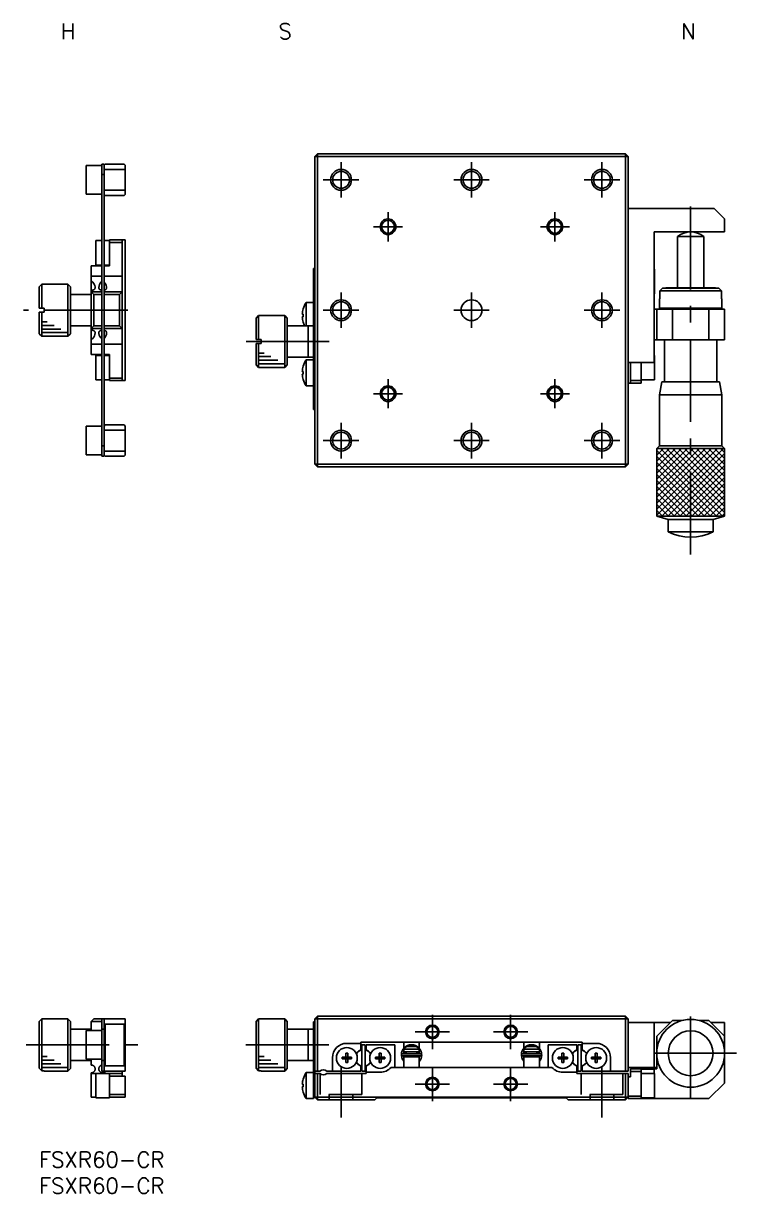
# Model space of a CAD drawing. Extents: x -3 to 325, y -8 to 216.
# Drawn here: x -3 to 133.7, y -8 to 216.3 of the extents above; entities that cross this region are included whole.
import ezdxf

# ---------------------------------------------------------------- set-up
doc = ezdxf.new("R2010")
doc.units = 0
doc.header["$LTSCALE"] = 0.5
doc.linetypes.add('CENTER', pattern=[50.8, 31.75, -6.35, 6.35, -6.35])
doc.linetypes.add('DASHED', pattern=[19.05, 12.7, -6.35])
for name, color, linetype in [('MSM_CENTER', 1, 'CENTER'), ('MSM_CONTINUOUS', 7, 'CONTINUOUS'), ('MSM_DASHED', 4, 'DASHED'), ('MSM_NARROW', 5, 'CONTINUOUS'), ('MSM_PART_NUMBER', 7, 'CONTINUOUS')]:
    doc.layers.add(name, color=color, linetype=linetype)
doc.styles.get("Standard").update_dxf_attribs({"font": 'txt.shx', "height": 3, "bigfont": 'bigfont.shx'})

# ---------------------------------------------------------------- blocks, each defined once
blk = doc.blocks.new('*U4')
at = {"layer": 'MSM_PART_NUMBER'}
blk.add_text('FSXR60-CR', height=3, dxfattribs=at).set_placement((0, -3))
blk = doc.blocks.new('*U5')
at = {"layer": 'MSM_PART_NUMBER'}
blk.add_text('FSXR60-CR', height=3, dxfattribs=at).set_placement((0, -8))

msp = doc.modelspace()

# ---------------------------------------------------------------- linework, layer by layer
at = {"layer": 'MSM_CENTER'}
for p, q in [((57.88, 182.95), (57.88, 189.75)), ((82.88, 182.95), (82.88, 189.75)), ((107.88, 182.95), (107.88, 189.75)), ((61.28, 186.35), (54.48, 186.35)), ((86.28, 186.35), (79.48, 186.35)), ((111.28, 186.35), (104.48, 186.35)), ((124.88, 114.55), (124.88, 182.15)), ((66.88, 174.55), (66.88, 180.15)), ((98.88, 174.55), (98.88, 180.15)), ((69.68, 177.35), (64.08, 177.35)), ((101.68, 177.35), (96.08, 177.35)), ((57.88, 157.95), (57.88, 164.75)), ((82.88, 157.95), (82.88, 164.75)), ((107.88, 157.95), (107.88, 164.75)), ((17, 161.35), (-3, 161.35)), ((61.28, 161.35), (54.48, 161.35)), ((86.28, 161.35), (79.48, 161.35)), ((111.28, 161.35), (104.48, 161.35)), ((55.58, 155.35), (38.58, 155.35)), ((66.88, 142.55), (66.88, 148.15)), ((98.88, 142.55), (98.88, 148.15)), ((69.68, 145.35), (64.08, 145.35)), ((101.68, 145.35), (96.08, 145.35)), ((57.88, 132.95), (57.88, 139.75)), ((82.88, 132.95), (82.88, 139.75)), ((107.88, 132.95), (107.88, 139.75)), ((61.28, 136.35), (54.48, 136.35)), ((86.28, 136.35), (79.48, 136.35)), ((111.28, 136.35), (104.48, 136.35)), ((124.88, 10.1), (124.88, 27.7)), ((75.38, 19.7), (75.38, 26.3)), ((90.38, 19.7), (90.38, 26.3)), ((78.68, 23), (72.08, 23)), ((93.68, 23), (87.08, 23)), ((-2.45, 20.5), (18.95, 20.5)), ((55.53, 20.5), (39.13, 20.5)), ((133.68, 18.9), (116.08, 18.9)), ((57.88, 16.4), (57.88, 6.6)), ((75.38, 9.7), (75.38, 16.3)), ((90.38, 9.7), (90.38, 16.3)), ((107.88, 16.4), (107.88, 6.6)), ((78.68, 13), (72.08, 13)), ((93.68, 13), (87.08, 13))]:
    msp.add_line(p, q, dxfattribs=at)
at = {"layer": 'MSM_CONTINUOUS'}
for p, q in [((52.88, 190.85), (53.38, 191.35)), ((52.88, 190.85), (52.88, 131.85)), ((112.88, 190.85), (52.88, 190.85)), ((53.38, 131.35), (53.38, 191.35)), ((112.38, 191.35), (53.38, 191.35)), ((112.38, 131.35), (112.38, 191.35)), ((112.38, 191.35), (112.88, 190.85)), ((112.88, 131.85), (112.88, 190.85)), ((9, 183.6), (9, 189.1)), ((9, 189.1), (12, 189.1)), ((12, 189.35), (12, 133.35)), ((12.5, 189.35), (12, 189.35)), ((12.5, 133.35), (12.5, 189.35)), ((12.5, 189.15), (12.7, 189.35)), ((16.3, 189.35), (12.7, 189.35)), ((16.3, 189.35), (16.5, 189.15)), ((16.5, 189.15), (16.5, 183.55)), ((12, 187.35), (12.5, 187.35)), ((12.5, 188.35), (16.5, 188.35)), ((16.5, 184.35), (12.5, 184.35)), ((12, 183.6), (9, 183.6)), ((12.7, 183.35), (12.5, 183.55)), ((12.7, 183.35), (16.3, 183.35)), ((16.5, 183.55), (16.3, 183.35)), ((112.88, 180.85), (129.38, 180.85)), ((129.38, 180.85), (131.38, 178.85)), ((131.38, 176.35), (131.38, 178.85)), ((117.88, 176.35), (117.88, 151.35)), ((117.88, 176.35), (131.38, 176.35)), ((122.38, 165.65), (122.38, 175.47)), ((122.38, 175.47), (127.38, 175.47)), ((127.38, 175.47), (127.38, 165.65)), ((10.9, 170), (10.9, 174.7)), ((10.9, 174.7), (12, 174.7)), ((12.5, 174.7), (13.5, 174.7)), ((16.5, 174.85), (13.5, 174.85)), ((13.5, 169.85), (13.5, 174.85)), ((13.5, 174.35), (15.9, 174.35)), ((15.9, 147.85), (15.9, 174.85)), ((16.5, 174.85), (16.5, 147.85)), ((10, 169.85), (10, 152.85)), ((10, 169.85), (12, 169.85)), ((12, 170), (10.9, 170)), ((13.5, 170), (12.5, 170)), ((12.5, 169.85), (13.5, 169.85)), ((52.58, 169.35), (52.58, 142.35)), ((52.88, 169.35), (52.58, 169.35)), ((117.88, 169.2), (117.98, 169.2)), ((117.98, 169.2), (117.98, 164.5)), ((0, 165.85), (0.5, 166.35)), ((0.5, 166.35), (5.5, 166.35)), ((0.5, 161.75), (0.5, 166.35)), ((5.5, 166.35), (5.5, 156.35)), ((5.5, 166.35), (6, 165.85)), ((12, 167.85), (10, 167.85)), ((10.11, 166.89), (10, 166.91)), ((10.2, 166.83), (10.11, 166.89)), ((10.3, 166.74), (10.2, 166.83)), ((12, 166.83), (11.92, 166.76)), ((15.9, 167.85), (12.5, 167.85)), ((52.58, 167.35), (52.88, 167.35)), ((0, 165.85), (0, 161.75)), ((6, 156.85), (6, 165.85)), ((6, 164.35), (10, 164.35)), ((10, 165.17), (10.03, 165.17)), ((12, 164.85), (10, 164.85)), ((10.5, 164.35), (10, 164.85)), ((10.03, 165.17), (10.07, 165.17)), ((10.07, 165.17), (10.1, 165.17)), ((10.1, 165.17), (10.13, 165.18)), ((10.13, 165.18), (10.16, 165.18)), ((10.16, 165.18), (10.19, 165.18)), ((10.19, 165.18), (10.23, 165.19)), ((10.23, 165.19), (10.26, 165.19)), ((10.26, 165.19), (10.29, 165.2)), ((10.29, 165.2), (10.32, 165.21)), ((10.32, 165.21), (10.34, 165.21)), ((10.34, 165.21), (10.37, 165.22)), ((10.37, 165.22), (10.4, 165.23)), ((10.4, 165.23), (10.43, 165.24)), ((10.43, 165.24), (10.46, 165.25)), ((10.46, 165.25), (10.48, 165.27)), ((10.48, 165.27), (10.51, 165.28)), ((10.5, 158.35), (10.5, 164.35)), ((10.5, 164.35), (12, 164.35)), ((10.51, 165.28), (10.54, 165.3)), ((10.54, 165.3), (10.56, 165.31)), ((10.56, 165.31), (10.58, 165.33)), ((10.58, 165.33), (10.61, 165.35)), ((10.61, 165.35), (10.63, 165.37)), ((10.63, 165.37), (10.65, 165.39)), ((10.65, 165.39), (10.66, 165.42)), ((10.66, 165.42), (10.68, 165.44)), ((10.68, 165.44), (10.69, 165.46)), ((10.69, 165.46), (10.71, 165.49)), ((10.71, 165.49), (10.72, 165.53)), ((10.72, 165.53), (10.73, 165.56)), ((10.73, 165.56), (10.74, 165.59)), ((10.75, 165.71), (10.74, 165.85)), ((10.74, 165.59), (10.75, 165.63)), ((10.75, 165.7), (10.75, 165.71)), ((10.75, 165.66), (10.75, 165.7)), ((10.75, 165.63), (10.75, 165.66)), ((11.45, 165.71), (11.45, 165.67)), ((11.45, 165.67), (11.46, 165.63)), ((11.46, 165.63), (11.46, 165.58)), ((11.46, 165.58), (11.47, 165.55)), ((11.47, 165.55), (11.48, 165.52)), ((11.48, 165.52), (11.49, 165.49)), ((11.49, 165.49), (11.5, 165.47)), ((11.5, 165.47), (11.52, 165.44)), ((11.52, 165.44), (11.53, 165.42)), ((11.53, 165.42), (11.55, 165.39)), ((11.55, 165.39), (11.57, 165.37)), ((11.57, 165.37), (11.59, 165.35)), ((11.59, 165.35), (11.61, 165.34)), ((11.61, 165.34), (11.63, 165.32)), ((11.63, 165.32), (11.66, 165.3)), ((11.66, 165.3), (11.68, 165.29)), ((11.68, 165.29), (11.71, 165.27)), ((11.71, 165.27), (11.73, 165.26)), ((11.73, 165.26), (11.76, 165.25)), ((11.76, 165.25), (11.78, 165.24)), ((11.78, 165.24), (11.81, 165.23)), ((11.81, 165.23), (11.84, 165.22)), ((11.84, 165.22), (11.87, 165.21)), ((11.87, 165.21), (11.9, 165.2)), ((11.9, 165.2), (11.93, 165.2)), ((11.93, 165.2), (11.95, 165.19)), ((11.95, 165.19), (11.98, 165.19)), ((11.98, 165.19), (12, 165.18)), ((12.5, 165.2), (12.53, 165.21)), ((15.9, 164.85), (12.5, 164.85)), ((12.5, 164.35), (15.4, 164.35)), ((12.53, 165.21), (12.56, 165.22)), ((12.56, 165.22), (12.59, 165.23)), ((12.59, 165.23), (12.62, 165.24)), ((12.62, 165.24), (12.65, 165.25)), ((12.65, 165.25), (12.67, 165.26)), ((12.67, 165.26), (12.7, 165.28)), ((12.7, 165.28), (12.73, 165.29)), ((12.73, 165.29), (12.75, 165.31)), ((12.75, 165.31), (12.78, 165.33)), ((12.78, 165.33), (12.8, 165.35)), ((12.8, 165.35), (12.82, 165.37)), ((12.82, 165.37), (12.84, 165.39)), ((12.84, 165.39), (12.86, 165.41)), ((12.86, 165.41), (12.88, 165.43)), ((12.88, 165.43), (12.89, 165.46)), ((12.89, 165.46), (12.91, 165.49)), ((12.91, 165.49), (12.92, 165.51)), ((12.92, 165.51), (12.93, 165.54)), ((12.93, 165.54), (12.94, 165.58)), ((12.95, 165.71), (12.94, 165.82)), ((12.94, 165.62), (12.95, 165.66)), ((12.94, 165.58), (12.94, 165.62)), ((12.95, 165.7), (12.95, 165.71)), ((12.95, 165.66), (12.95, 165.7)), ((15.9, 164.85), (15.4, 164.35)), ((15.4, 164.35), (15.4, 158.35)), ((117.98, 164.5), (117.88, 164.5)), ((119.48, 165.55), (118.97, 165.05)), ((118.97, 165.05), (130.8, 165.05)), ((118.97, 165.05), (118.97, 163.55)), ((130.29, 165.55), (119.48, 165.55)), ((120.13, 165.65), (129.63, 165.65)), ((120.13, 165.55), (120.13, 165.65)), ((129.63, 165.65), (129.63, 165.55)), ((130.8, 165.05), (130.29, 165.55)), ((130.8, 163.55), (130.8, 165.05)), ((0, 161.75), (1, 161.75)), ((1, 161.75), (1, 160.95)), ((50.62, 161.61), (50.61, 161.61)), ((51.19, 162.85), (51.19, 158.35)), ((51.19, 162.85), (52.58, 162.85)), ((131.38, 161.55), (117.88, 161.55)), ((118.38, 161.55), (118.38, 155.65)), ((118.88, 161.75), (118.88, 163.55)), ((118.97, 163.55), (118.88, 163.55)), ((130.88, 161.75), (118.88, 161.75)), ((119.08, 161.55), (118.88, 161.75)), ((121.38, 155.65), (121.38, 161.55)), ((128.38, 161.55), (128.38, 155.65)), ((130.88, 161.75), (130.68, 161.55)), ((130.88, 163.55), (130.8, 163.55)), ((130.88, 163.55), (130.88, 161.75)), ((131.38, 155.65), (131.38, 161.55)), ((1, 160.95), (0, 160.95)), ((0, 160.95), (0, 156.85)), ((0.5, 156.35), (0.5, 160.95)), ((41.58, 159.85), (42.08, 160.35)), ((41.58, 159.85), (41.58, 155.75)), ((42.08, 160.35), (47.08, 160.35)), ((42.08, 155.75), (42.08, 160.35)), ((47.08, 160.35), (47.08, 150.35)), ((47.08, 160.35), (47.58, 159.85)), ((47.58, 150.85), (47.58, 159.85)), ((50.62, 160.61), (50.45, 160.61)), ((50.45, 160.09), (50.62, 160.09)), ((10, 158.35), (6, 158.35)), ((10, 157.85), (10.5, 158.35)), ((10, 157.85), (12, 157.85)), ((10.03, 157.53), (10, 157.53)), ((10.07, 157.53), (10.03, 157.53)), ((10.1, 157.53), (10.07, 157.53)), ((10.14, 157.52), (10.1, 157.53)), ((10.17, 157.52), (10.14, 157.52)), ((10.2, 157.52), (10.17, 157.52)), ((10.23, 157.51), (10.2, 157.52)), ((10.26, 157.51), (10.23, 157.51)), ((10.29, 157.5), (10.26, 157.51)), ((10.31, 157.49), (10.29, 157.5)), ((10.34, 157.49), (10.31, 157.49)), ((10.37, 157.48), (10.34, 157.49)), ((10.4, 157.47), (10.37, 157.48)), ((10.43, 157.46), (10.4, 157.47)), ((10.46, 157.44), (10.43, 157.46)), ((10.48, 157.43), (10.46, 157.44)), ((10.51, 157.42), (10.48, 157.43)), ((12, 158.35), (10.5, 158.35)), ((10.53, 157.4), (10.51, 157.42)), ((10.56, 157.39), (10.53, 157.4)), ((10.58, 157.37), (10.56, 157.39)), ((10.6, 157.35), (10.58, 157.37)), ((10.62, 157.33), (10.6, 157.35)), ((10.64, 157.31), (10.62, 157.33)), ((10.66, 157.29), (10.64, 157.31)), ((10.68, 157.27), (10.66, 157.29)), ((10.69, 157.24), (10.68, 157.27)), ((10.7, 157.22), (10.69, 157.24)), ((10.72, 157.18), (10.7, 157.22)), ((10.73, 157.15), (10.72, 157.18)), ((10.74, 157.11), (10.73, 157.15)), ((10.75, 157.07), (10.74, 157.11)), ((10.75, 157.03), (10.75, 157.07)), ((11.46, 157.08), (11.45, 157.05)), ((11.45, 157.05), (11.45, 157.01)), ((11.47, 157.15), (11.46, 157.12)), ((11.46, 157.12), (11.46, 157.08)), ((11.48, 157.18), (11.47, 157.15)), ((11.49, 157.21), (11.48, 157.18)), ((11.51, 157.24), (11.49, 157.21)), ((11.52, 157.27), (11.51, 157.24)), ((11.54, 157.29), (11.52, 157.27)), ((11.56, 157.31), (11.54, 157.29)), ((11.58, 157.33), (11.56, 157.31)), ((11.6, 157.35), (11.58, 157.33)), ((11.62, 157.37), (11.6, 157.35)), ((11.64, 157.39), (11.62, 157.37)), ((11.66, 157.4), (11.64, 157.39)), ((11.69, 157.42), (11.66, 157.4)), ((11.71, 157.43), (11.69, 157.42)), ((11.74, 157.44), (11.71, 157.43)), ((11.76, 157.45), (11.74, 157.44)), ((11.79, 157.46), (11.76, 157.45)), ((11.82, 157.47), (11.79, 157.46)), ((11.84, 157.48), (11.82, 157.47)), ((11.87, 157.49), (11.84, 157.48)), ((11.9, 157.5), (11.87, 157.49)), ((11.94, 157.5), (11.9, 157.5)), ((11.97, 157.51), (11.94, 157.5)), ((12, 157.52), (11.97, 157.51)), ((15.4, 158.35), (12.5, 158.35)), ((12.5, 157.85), (15.9, 157.85)), ((12.53, 157.49), (12.5, 157.5)), ((12.56, 157.48), (12.53, 157.49)), ((12.59, 157.47), (12.56, 157.48)), ((12.62, 157.46), (12.59, 157.47)), ((12.65, 157.45), (12.62, 157.46)), ((12.68, 157.43), (12.65, 157.45)), ((12.7, 157.42), (12.68, 157.43)), ((12.73, 157.41), (12.7, 157.42)), ((12.75, 157.39), (12.73, 157.41)), ((12.77, 157.38), (12.75, 157.39)), ((12.8, 157.36), (12.77, 157.38)), ((12.82, 157.34), (12.8, 157.36)), ((12.84, 157.32), (12.82, 157.34)), ((12.86, 157.3), (12.84, 157.32)), ((12.87, 157.27), (12.86, 157.3)), ((12.89, 157.25), (12.87, 157.27)), ((12.9, 157.23), (12.89, 157.25)), ((12.91, 157.2), (12.9, 157.23)), ((12.92, 157.17), (12.91, 157.2)), ((12.93, 157.13), (12.92, 157.17)), ((12.94, 157.1), (12.93, 157.13)), ((12.95, 157.07), (12.94, 157.1)), ((12.95, 157.03), (12.95, 157.07)), ((15.4, 158.35), (15.9, 157.85)), ((47.58, 158.35), (52.58, 158.35)), ((50.61, 159.09), (50.62, 159.09)), ((51.58, 158.35), (51.58, 152.35)), ((0.5, 156.35), (0, 156.85)), ((5.5, 156.35), (0.5, 156.35)), ((6, 156.85), (5.5, 156.35)), ((10, 155.79), (10.11, 155.81)), ((12, 154.85), (10, 154.85)), ((10.11, 155.81), (10.2, 155.87)), ((10.2, 155.87), (10.29, 155.95)), ((10.75, 156.99), (10.75, 157.03)), ((11.45, 157.01), (11.45, 156.99)), ((11.45, 156.99), (11.46, 156.86)), ((15.9, 154.85), (12.5, 154.85)), ((12.95, 156.99), (12.95, 157.03)), ((12.95, 156.99), (12.95, 156.99)), ((41.58, 155.75), (42.58, 155.75)), ((42.58, 154.95), (41.58, 154.95)), ((41.58, 154.95), (41.58, 150.85)), ((42.08, 150.35), (42.08, 154.95)), ((42.58, 155.75), (42.58, 154.95)), ((117.88, 155.65), (131.38, 155.65)), ((119.88, 147.6), (119.88, 155.65)), ((129.88, 155.65), (129.88, 147.6)), ((12, 152.85), (10, 152.85)), ((10.9, 148), (10.9, 152.7)), ((10.9, 152.7), (12, 152.7)), ((13.5, 152.85), (12.5, 152.85)), ((12.5, 152.7), (13.5, 152.7)), ((13.5, 147.85), (13.5, 152.85)), ((117.88, 152.7), (117.98, 152.7)), ((117.98, 152.7), (117.98, 148)), ((42.08, 150.35), (41.58, 150.85)), ((47.08, 150.35), (42.08, 150.35)), ((47.58, 150.85), (47.08, 150.35)), ((52.58, 152.35), (47.58, 152.35)), ((50.62, 150.61), (50.61, 150.61)), ((51.19, 151.85), (51.19, 146.85)), ((51.19, 151.85), (52.58, 151.85)), ((112.88, 151.35), (117.88, 151.35)), ((113.38, 151.35), (113.38, 147.35)), ((115.38, 147.35), (115.38, 151.35)), ((15.9, 148.35), (13.5, 148.35)), ((50.62, 149.61), (50.45, 149.61)), ((50.45, 149.09), (50.62, 149.09)), ((50.61, 148.09), (50.62, 148.09)), ((12, 148), (10.9, 148)), ((13.5, 148), (12.5, 148)), ((13.5, 147.85), (16.5, 147.85)), ((52.58, 146.85), (51.19, 146.85)), ((113.38, 147.35), (112.88, 147.35)), ((115.38, 147.85), (113.38, 147.85)), ((113.38, 147.35), (115.38, 147.35)), ((117.98, 148), (115.38, 148)), ((118.88, 145.1), (119.38, 147.6)), ((119.38, 147.6), (130.38, 147.6)), ((130.38, 147.6), (130.88, 145.1)), ((52.88, 144.35), (52.58, 144.35)), ((118.88, 145.1), (130.88, 145.1)), ((118.88, 135.35), (118.88, 145.1)), ((130.88, 145.1), (130.88, 135.35)), ((52.58, 142.35), (52.88, 142.35)), ((9, 133.6), (9, 139.1)), ((9, 139.1), (12, 139.1)), ((12.5, 139.15), (12.7, 139.35)), ((16.3, 139.35), (12.7, 139.35)), ((16.3, 139.35), (16.5, 139.15)), ((16.5, 139.15), (16.5, 133.55)), ((12.5, 138.35), (16.5, 138.35)), ((12.5, 135.35), (12, 135.35)), ((118.38, 134.85), (118.88, 135.35)), ((118.38, 121.85), (118.38, 134.85)), ((118.38, 134.85), (131.38, 134.85)), ((118.88, 135.35), (130.88, 135.35)), ((130.88, 135.35), (131.38, 134.85)), ((131.38, 134.85), (131.38, 121.85)), ((12, 133.6), (9, 133.6)), ((12, 133.35), (12.5, 133.35)), ((16.5, 134.35), (12.5, 134.35)), ((12.7, 133.35), (12.5, 133.55)), ((12.7, 133.35), (16.3, 133.35)), ((16.5, 133.55), (16.3, 133.35)), ((53.38, 131.35), (52.88, 131.85)), ((52.88, 131.85), (112.88, 131.85)), ((53.38, 131.35), (112.38, 131.35)), ((112.88, 131.85), (112.38, 131.35)), ((120.58, 121.26), (118.38, 121.85)), ((131.38, 121.85), (118.38, 121.85)), ((120.58, 121.26), (129.18, 121.26)), ((120.58, 118.85), (120.58, 121.26)), ((131.38, 121.85), (129.18, 121.26)), ((129.18, 121.26), (129.18, 118.85)), ((120.58, 118.85), (129.18, 118.85)), ((0.5, 25.48), (0, 24.98)), ((0, 24.98), (0, 16.02)), ((0.5, 15.52), (0.5, 25.48)), ((1, 25.48), (0.5, 25.48)), ((1, 25.5), (5.5, 25.5)), ((1, 25.5), (1, 25.48)), ((5.5, 25.5), (5.5, 15.5)), ((5.5, 25.5), (6, 25)), ((6, 16), (6, 25)), ((10, 25), (10.5, 25.5)), ((10, 25), (12, 25)), ((10, 25), (10, 23.25)), ((16.5, 25.5), (10.5, 25.5)), ((12, 25.5), (12, 15.5)), ((12.5, 25.5), (12.5, 15.5)), ((12.7, 24.5), (12.5, 24.7)), ((16.5, 24.7), (16.3, 24.5)), ((16.5, 25.5), (16.5, 15.5)), ((42.08, 25.48), (41.58, 24.98)), ((41.58, 24.98), (41.58, 16.02)), ((42.08, 15.52), (42.08, 25.48)), ((42.58, 25.48), (42.08, 25.48)), ((42.58, 25.5), (47.08, 25.5)), ((42.58, 25.5), (42.58, 25.48)), ((47.08, 25.5), (47.08, 15.5)), ((47.08, 25.5), (47.58, 25)), ((47.58, 16), (47.58, 25)), ((52.58, 24.9), (52.58, 10.2)), ((52.88, 24.9), (52.58, 24.9)), ((52.88, 25.5), (53.38, 26)), ((52.88, 10.4), (52.88, 25.5)), ((112.88, 25.5), (52.88, 25.5)), ((53.38, 15.5), (53.38, 26)), ((112.38, 26), (53.38, 26)), ((112.38, 26), (112.38, 15.5)), ((112.88, 25.5), (112.38, 26)), ((112.88, 15.5), (112.88, 25.5)), ((112.88, 24.8), (120.98, 24.8)), ((117.88, 24.8), (117.88, 16.2)), ((118.38, 22.2), (121.38, 25.2)), ((123.28, 25.2), (121.38, 25.2)), ((128.38, 25.2), (126.48, 25.2)), ((128.38, 25.2), (131.38, 22.2)), ((128.78, 24.8), (131.38, 24.8)), ((131.38, 24.8), (131.38, 13.2)), ((6, 23.5), (10, 23.5)), ((9, 17.75), (9, 23.25)), ((9, 23.25), (12, 23.25)), ((12, 23.5), (12.5, 23.5)), ((12.7, 24.5), (16.3, 24.5)), ((12.7, 16.5), (12.7, 24.5)), ((16.3, 24.5), (16.3, 16.5)), ((47.58, 23.5), (52.58, 23.5)), ((51.58, 23.5), (51.58, 17.5)), ((52.58, 22.9), (52.88, 22.9)), ((58.98, 20.8), (61.68, 20.8)), ((104.08, 21), (61.68, 21)), ((61.68, 19.55), (61.68, 21)), ((61.88, 15.5), (61.88, 20.5)), ((61.88, 20.5), (62.48, 20.5)), ((62.48, 20.5), (62.48, 15.5)), ((68.18, 20.5), (62.68, 20.5)), ((62.68, 19.55), (62.68, 20.5)), ((68.18, 16.2), (68.18, 20.5)), ((69.88, 19.84), (69.88, 21)), ((70.46, 20.2), (69.93, 19.7)), ((72.3, 20.2), (70.46, 20.2)), ((72.83, 19.7), (72.3, 20.2)), ((72.88, 21), (72.88, 19.84)), ((92.88, 19.84), (92.88, 21)), ((93.46, 20.2), (92.93, 19.7)), ((95.3, 20.2), (93.46, 20.2)), ((95.83, 19.7), (95.3, 20.2)), ((95.88, 21), (95.88, 19.84)), ((103.08, 20.5), (97.58, 20.5)), ((97.58, 16.2), (97.58, 20.5)), ((103.08, 19.55), (103.08, 20.5)), ((103.28, 15.5), (103.28, 20.5)), ((103.28, 20.5), (103.88, 20.5)), ((103.88, 20.5), (103.88, 15.5)), ((104.08, 21), (104.08, 19.55)), ((104.08, 20.8), (106.78, 20.8)), ((118.38, 15.9), (118.38, 22.2)), ((56.23, 15.5), (56.23, 18.05)), ((58.8, 18.18), (58.1, 18.18)), ((58.1, 18.18), (58.1, 17.82)), ((58.8, 18.89), (58.8, 18.18)), ((59.16, 18.89), (58.8, 18.89)), ((58.81, 18.17), (58.8, 18.18)), ((58.81, 18.17), (58.81, 17.83)), ((59.15, 18.17), (58.81, 18.17)), ((59.15, 18.17), (59.16, 18.18)), ((59.15, 17.83), (59.15, 18.17)), ((59.16, 18.18), (59.16, 18.89)), ((59.87, 18.18), (59.16, 18.18)), ((59.87, 18.18), (59.87, 17.82)), ((61.68, 19.55), (61.42, 19.4)), ((62.68, 19.55), (62.94, 19.4)), ((65.2, 18.18), (64.5, 18.18)), ((64.5, 18.18), (64.5, 17.82)), ((65.2, 18.89), (65.2, 18.18)), ((65.56, 18.89), (65.2, 18.89)), ((65.21, 18.17), (65.2, 18.18)), ((65.21, 18.17), (65.21, 17.83)), ((65.55, 18.17), (65.21, 18.17)), ((65.55, 18.17), (65.56, 18.18)), ((65.55, 17.83), (65.55, 18.17)), ((65.56, 18.18), (65.56, 18.89)), ((66.27, 18.18), (65.56, 18.18)), ((66.27, 18.18), (66.27, 17.82)), ((69.54, 18.11), (69.44, 18.57)), ((69.54, 18.17), (69.55, 18.2)), ((69.54, 18.13), (69.54, 18.17)), ((69.54, 18.1), (69.54, 18.13)), ((69.54, 18.07), (69.54, 18.1)), ((69.54, 18.03), (69.54, 18.07)), ((69.55, 18), (69.54, 18.03)), ((69.55, 18.24), (69.56, 18.27)), ((69.55, 18.2), (69.55, 18.24)), ((69.55, 17.96), (69.55, 18)), ((69.56, 17.93), (69.55, 17.96)), ((69.56, 18.27), (69.57, 18.3)), ((69.57, 18.3), (69.58, 18.34)), ((69.58, 18.34), (69.59, 18.37)), ((69.59, 18.37), (69.61, 18.4)), ((69.61, 18.4), (69.61, 18.41)), ((69.63, 18.79), (73.13, 18.79)), ((73.13, 18.4), (69.63, 18.4)), ((69.95, 19.2), (69.84, 18.79)), ((69.88, 19.84), (69.88, 19.84)), ((69.88, 19.84), (69.88, 19.84)), ((69.88, 19.7), (72.88, 19.7)), ((69.88, 19.2), (69.88, 19.7)), ((72.88, 19.2), (69.88, 19.2)), ((69.88, 19.01), (69.88, 19.01)), ((69.88, 19.01), (69.88, 19.01)), ((69.88, 19), (69.88, 19.01)), ((70.38, 19), (69.88, 19)), ((69.88, 18.2), (72.88, 18.2)), ((69.88, 16.2), (69.88, 18.2)), ((70.15, 18.39), (69.95, 18.2)), ((70.24, 18.4), (70.15, 18.39)), ((70.38, 18.79), (70.38, 19.2)), ((70.38, 18.2), (70.38, 18.4)), ((72.38, 19.2), (72.38, 18.79)), ((72.88, 19), (72.38, 19)), ((72.38, 18.4), (72.38, 18.2)), ((72.82, 18.2), (72.57, 18.4)), ((72.93, 18.79), (72.82, 19.2)), ((72.88, 19.7), (72.88, 19.2)), ((72.88, 19.01), (72.88, 19)), ((72.88, 19.01), (72.88, 19.01)), ((72.88, 19.01), (72.88, 19.01)), ((72.88, 19.01), (72.88, 19.01)), ((72.88, 19.01), (72.88, 19.01)), ((72.88, 18.19), (72.89, 18.2)), ((72.88, 18.2), (72.88, 16.2)), ((72.89, 18.2), (72.93, 18.4)), ((92.54, 18.11), (92.44, 18.57)), ((92.54, 18.17), (92.55, 18.2)), ((92.54, 18.13), (92.54, 18.17)), ((92.54, 18.1), (92.54, 18.13)), ((92.54, 18.07), (92.54, 18.1)), ((92.54, 18.03), (92.54, 18.07)), ((92.55, 18), (92.54, 18.03)), ((92.55, 18.24), (92.56, 18.27)), ((92.55, 18.2), (92.55, 18.24)), ((92.55, 17.96), (92.55, 18)), ((92.56, 17.93), (92.55, 17.96)), ((92.56, 18.27), (92.57, 18.3)), ((92.57, 18.3), (92.58, 18.34)), ((92.58, 18.34), (92.59, 18.37)), ((92.59, 18.37), (92.61, 18.4)), ((92.61, 18.4), (92.61, 18.41)), ((92.63, 18.79), (96.13, 18.79)), ((96.13, 18.4), (92.63, 18.4)), ((92.95, 19.2), (92.84, 18.79)), ((92.88, 19.84), (92.88, 19.84)), ((92.88, 19.84), (92.88, 19.84)), ((92.88, 19.7), (95.88, 19.7)), ((92.88, 19.2), (92.88, 19.7)), ((95.88, 19.2), (92.88, 19.2)), ((92.88, 19.01), (92.88, 19.01)), ((92.88, 19.01), (92.88, 19.01)), ((92.88, 19), (92.88, 19.01)), ((93.38, 19), (92.88, 19)), ((92.88, 18.2), (95.88, 18.2)), ((92.88, 16.2), (92.88, 18.2)), ((93.15, 18.39), (92.95, 18.2)), ((93.24, 18.4), (93.15, 18.39)), ((93.38, 18.79), (93.38, 19.2)), ((93.38, 18.2), (93.38, 18.4)), ((95.38, 19.2), (95.38, 18.79)), ((95.88, 19), (95.38, 19)), ((95.38, 18.4), (95.38, 18.2)), ((95.82, 18.2), (95.57, 18.4)), ((95.93, 18.79), (95.82, 19.2)), ((95.88, 19.7), (95.88, 19.2)), ((95.88, 19.01), (95.88, 19)), ((95.88, 19.01), (95.88, 19.01)), ((95.88, 19.01), (95.88, 19.01)), ((95.88, 19.01), (95.88, 19.01)), ((95.88, 19.01), (95.88, 19.01)), ((95.88, 18.19), (95.89, 18.2)), ((95.88, 18.2), (95.88, 16.2)), ((95.89, 18.2), (95.93, 18.4)), ((100.2, 18.18), (99.5, 18.18)), ((99.5, 18.18), (99.5, 17.82)), ((100.2, 18.89), (100.2, 18.18)), ((100.56, 18.89), (100.2, 18.89)), ((100.21, 18.17), (100.2, 18.18)), ((100.21, 18.17), (100.21, 17.83)), ((100.55, 18.17), (100.21, 18.17)), ((100.55, 18.17), (100.56, 18.18)), ((100.55, 17.83), (100.55, 18.17)), ((100.56, 18.18), (100.56, 18.89)), ((101.27, 18.18), (100.56, 18.18)), ((101.27, 18.18), (101.27, 17.82)), ((103.08, 19.55), (102.82, 19.4)), ((104.08, 19.55), (104.34, 19.4)), ((106.6, 18.18), (105.9, 18.18)), ((105.9, 18.18), (105.9, 17.82)), ((106.6, 18.89), (106.6, 18.18)), ((106.96, 18.89), (106.6, 18.89)), ((106.61, 18.17), (106.6, 18.18)), ((106.61, 18.17), (106.61, 17.83)), ((106.95, 18.17), (106.61, 18.17)), ((106.95, 18.17), (106.96, 18.18)), ((106.95, 17.83), (106.95, 18.17)), ((106.96, 18.18), (106.96, 18.89)), ((107.67, 18.18), (106.96, 18.18)), ((107.67, 18.18), (107.67, 17.82)), ((109.53, 18.05), (109.53, 15.5)), ((0, 16.02), (0.5, 15.52)), ((6, 16), (5.5, 15.5)), ((10, 17.5), (6, 17.5)), ((12, 17.75), (9, 17.75)), ((10, 16.65), (10, 17.75)), ((10.03, 16.65), (10, 16.65)), ((10.07, 16.65), (10.03, 16.65)), ((10.1, 16.64), (10.07, 16.65)), ((10.14, 16.64), (10.1, 16.64)), ((10.17, 16.63), (10.14, 16.64)), ((10.2, 16.62), (10.17, 16.63)), ((10.23, 16.61), (10.2, 16.62)), ((10.26, 16.6), (10.23, 16.61)), ((10.29, 16.59), (10.26, 16.6)), ((10.31, 16.58), (10.29, 16.59)), ((10.34, 16.57), (10.31, 16.58)), ((10.37, 16.55), (10.34, 16.57)), ((10.4, 16.53), (10.37, 16.55)), ((10.43, 16.51), (10.4, 16.53)), ((10.46, 16.49), (10.43, 16.51)), ((10.48, 16.47), (10.46, 16.49)), ((10.51, 16.45), (10.48, 16.47)), ((10.53, 16.43), (10.51, 16.45)), ((10.56, 16.4), (10.53, 16.43)), ((10.58, 16.38), (10.56, 16.4)), ((10.6, 16.35), (10.58, 16.38)), ((10.62, 16.32), (10.6, 16.35)), ((10.64, 16.29), (10.62, 16.32)), ((10.66, 16.25), (10.64, 16.29)), ((10.68, 16.22), (10.66, 16.25)), ((10.69, 16.19), (10.68, 16.22)), ((10.7, 16.16), (10.69, 16.19)), ((10.72, 16.12), (10.7, 16.16)), ((10.73, 16.07), (10.72, 16.12)), ((10.72, 15.68), (10.73, 15.74)), ((10.74, 16.03), (10.73, 16.07)), ((10.73, 15.74), (10.74, 15.79)), ((10.75, 15.98), (10.74, 16.03)), ((10.74, 15.79), (10.75, 15.84)), ((10.75, 15.94), (10.75, 15.98)), ((10.75, 15.9), (10.75, 15.94)), ((10.75, 15.84), (10.75, 15.9)), ((11.46, 16), (11.45, 15.96)), ((11.45, 15.96), (11.45, 15.92)), ((11.45, 15.92), (11.45, 15.87)), ((11.45, 15.87), (11.45, 15.82)), ((11.45, 15.82), (11.46, 15.77)), ((11.47, 16.08), (11.46, 16.04)), ((11.46, 16.04), (11.46, 16)), ((11.46, 15.77), (11.47, 15.73)), ((11.48, 16.11), (11.47, 16.08)), ((11.47, 15.73), (11.48, 15.68)), ((11.49, 16.15), (11.48, 16.11)), ((11.51, 16.19), (11.49, 16.15)), ((11.52, 16.22), (11.51, 16.19)), ((11.54, 16.26), (11.52, 16.22)), ((11.56, 16.29), (11.54, 16.26)), ((11.58, 16.32), (11.56, 16.29)), ((11.6, 16.35), (11.58, 16.32)), ((11.62, 16.38), (11.6, 16.35)), ((11.64, 16.4), (11.62, 16.38)), ((11.66, 16.42), (11.64, 16.4)), ((11.69, 16.45), (11.66, 16.42)), ((11.71, 16.47), (11.69, 16.45)), ((11.74, 16.49), (11.71, 16.47)), ((11.76, 16.51), (11.74, 16.49)), ((11.79, 16.53), (11.76, 16.51)), ((11.82, 16.54), (11.79, 16.53)), ((11.84, 16.56), (11.82, 16.54)), ((11.87, 16.58), (11.84, 16.56)), ((11.9, 16.59), (11.87, 16.58)), ((11.94, 16.6), (11.9, 16.59)), ((11.97, 16.61), (11.94, 16.6)), ((12, 16.62), (11.97, 16.61)), ((12.5, 17.5), (12, 17.5)), ((12.5, 16.3), (12.7, 16.5)), ((16.3, 16.5), (12.7, 16.5)), ((16.3, 16.5), (16.5, 16.3)), ((41.58, 16.02), (42.08, 15.52)), ((47.58, 16), (47.08, 15.5)), ((52.58, 17.5), (47.58, 17.5)), ((58.1, 17.82), (58.8, 17.82)), ((58.81, 17.83), (58.8, 17.82)), ((58.8, 17.82), (58.8, 17.11)), ((59.16, 17.11), (58.8, 17.11)), ((58.81, 17.83), (59.15, 17.83)), ((59.15, 17.83), (59.16, 17.82)), ((59.16, 17.11), (59.16, 17.82)), ((59.16, 17.82), (59.87, 17.82)), ((61.42, 16.6), (61.68, 16.45)), ((61.68, 15.5), (61.68, 16.45)), ((62.94, 16.6), (62.68, 16.45)), ((62.68, 15), (62.68, 16.45)), ((64.5, 17.82), (65.2, 17.82)), ((65.21, 17.83), (65.2, 17.82)), ((65.2, 17.82), (65.2, 17.11)), ((65.56, 17.11), (65.2, 17.11)), ((65.21, 17.83), (65.55, 17.83)), ((65.55, 17.83), (65.56, 17.82)), ((65.56, 17.11), (65.56, 17.82)), ((65.56, 17.82), (66.27, 17.82)), ((67.46, 16.2), (98.3, 16.2)), ((69.57, 17.9), (69.56, 17.93)), ((69.58, 17.87), (69.57, 17.9)), ((69.6, 17.83), (69.58, 17.87)), ((69.6, 17.83), (69.88, 17.92)), ((69.88, 17.36), (69.6, 17.83)), ((92.57, 17.9), (92.56, 17.93)), ((92.58, 17.87), (92.57, 17.9)), ((92.6, 17.83), (92.58, 17.87)), ((92.6, 17.83), (92.88, 17.92)), ((92.88, 17.36), (92.6, 17.83)), ((99.5, 17.82), (100.2, 17.82)), ((100.21, 17.83), (100.2, 17.82)), ((100.2, 17.82), (100.2, 17.11)), ((100.56, 17.11), (100.2, 17.11)), ((100.21, 17.83), (100.55, 17.83)), ((100.55, 17.83), (100.56, 17.82)), ((100.56, 17.11), (100.56, 17.82)), ((100.56, 17.82), (101.27, 17.82)), ((102.82, 16.6), (103.08, 16.45)), ((103.08, 16.45), (103.08, 15)), ((104.34, 16.6), (104.08, 16.45)), ((104.08, 16.45), (104.08, 15.5)), ((105.9, 17.82), (106.6, 17.82)), ((106.61, 17.83), (106.6, 17.82)), ((106.6, 17.82), (106.6, 17.11)), ((106.96, 17.11), (106.6, 17.11)), ((106.61, 17.83), (106.95, 17.83)), ((106.95, 17.83), (106.96, 17.82)), ((106.96, 17.11), (106.96, 17.82)), ((106.96, 17.82), (107.67, 17.82)), ((112.88, 16.2), (118.38, 16.2)), ((113.38, 15.9), (113.38, 14.4)), ((118.38, 15.9), (113.38, 15.9)), ((115.38, 10.2), (115.38, 15.9)), ((115.38, 15.86), (117.88, 15.86)), ((117.88, 15.05), (117.88, 15.9)), ((0.5, 15.52), (1, 15.52)), ((1, 15.52), (1, 15.5)), ((5.5, 15.5), (1, 15.5)), ((10, 15.15), (10, 10.5)), ((10, 15.15), (10.01, 15.15)), ((10.9, 15), (10, 15)), ((10.01, 15.15), (10.02, 15.15)), ((10.02, 15.15), (10.04, 15.15)), ((10.04, 15.15), (10.05, 15.15)), ((10.05, 15.15), (10.06, 15.15)), ((10.06, 15.15), (10.07, 15.15)), ((10.07, 15.15), (10.08, 15.15)), ((10.08, 15.15), (10.09, 15.16)), ((10.09, 15.16), (10.11, 15.16)), ((10.11, 15.16), (10.13, 15.16)), ((10.13, 15.16), (10.15, 15.17)), ((10.15, 15.17), (10.17, 15.17)), ((10.17, 15.17), (10.19, 15.17)), ((10.19, 15.17), (10.2, 15.18)), ((10.2, 15.18), (10.23, 15.19)), ((10.23, 15.19), (10.26, 15.2)), ((10.26, 15.2), (10.29, 15.21)), ((10.29, 15.21), (10.32, 15.22)), ((10.32, 15.22), (10.35, 15.24)), ((10.35, 15.24), (10.37, 15.25)), ((10.37, 15.25), (10.42, 15.28)), ((10.42, 15.28), (10.46, 15.31)), ((10.46, 15.31), (10.5, 15.34)), ((10.5, 15.34), (10.54, 15.38)), ((10.54, 15.38), (10.58, 15.42)), ((10.58, 15.42), (10.61, 15.46)), ((10.61, 15.46), (10.64, 15.5)), ((10.64, 15.5), (10.66, 15.55)), ((10.66, 15.55), (10.68, 15.59)), ((10.68, 15.59), (10.7, 15.64)), ((10.7, 15.64), (10.72, 15.68)), ((10.9, 10.35), (10.9, 15.05)), ((10.9, 15.05), (13.5, 15.05)), ((11.48, 15.68), (11.5, 15.64)), ((11.5, 15.64), (11.51, 15.6)), ((11.51, 15.6), (11.54, 15.54)), ((11.54, 15.54), (11.57, 15.49)), ((11.57, 15.49), (11.6, 15.45)), ((11.6, 15.45), (11.64, 15.4)), ((11.64, 15.4), (11.68, 15.36)), ((11.68, 15.36), (11.72, 15.32)), ((11.72, 15.32), (11.77, 15.29)), ((11.77, 15.29), (11.81, 15.26)), ((11.81, 15.26), (11.85, 15.24)), ((11.85, 15.24), (11.89, 15.22)), ((11.89, 15.22), (11.91, 15.21)), ((11.91, 15.21), (11.94, 15.2)), ((11.94, 15.2), (11.96, 15.19)), ((11.96, 15.19), (11.99, 15.18)), ((11.99, 15.18), (12.02, 15.17)), ((12, 15.5), (16.5, 15.5)), ((12.02, 15.17), (12.05, 15.17)), ((12.05, 15.17), (12.06, 15.16)), ((12.06, 15.16), (12.07, 15.16)), ((12.07, 15.16), (12.09, 15.16)), ((12.09, 15.16), (12.1, 15.16)), ((12.1, 15.16), (12.12, 15.15)), ((12.12, 15.15), (12.13, 15.15)), ((12.13, 15.15), (12.14, 15.15)), ((12.14, 15.15), (12.15, 15.15)), ((12.15, 15.15), (12.16, 15.15)), ((12.16, 15.15), (12.18, 15.15)), ((12.18, 15.15), (12.19, 15.15)), ((12.19, 15.15), (12.2, 15.15)), ((12.2, 15.15), (12.21, 15.15)), ((12.21, 15.15), (12.22, 15.15)), ((12.22, 15.15), (12.24, 15.15)), ((12.24, 15.15), (12.25, 15.15)), ((12.25, 15.15), (12.26, 15.15)), ((12.26, 15.15), (12.28, 15.15)), ((12.28, 15.15), (12.29, 15.16)), ((12.29, 15.16), (12.3, 15.16)), ((12.3, 15.16), (12.32, 15.16)), ((12.32, 15.16), (12.34, 15.16)), ((12.34, 15.16), (12.36, 15.17)), ((12.36, 15.17), (12.38, 15.17)), ((12.38, 15.17), (12.4, 15.18)), ((12.4, 15.18), (12.41, 15.18)), ((12.41, 15.18), (12.45, 15.19)), ((12.45, 15.19), (12.49, 15.21)), ((12.49, 15.21), (12.53, 15.22)), ((12.53, 15.22), (12.56, 15.24)), ((12.56, 15.24), (12.59, 15.26)), ((12.59, 15.26), (12.62, 15.28)), ((12.62, 15.28), (12.67, 15.32)), ((12.67, 15.32), (12.71, 15.35)), ((12.71, 15.35), (12.75, 15.39)), ((12.75, 15.39), (12.79, 15.44)), ((12.79, 15.44), (12.82, 15.48)), ((12.82, 15.48), (12.83, 15.5)), ((13.5, 15.05), (13.5, 10.35)), ((15.9, 15), (13.5, 15)), ((13.5, 14.5), (16.5, 14.5)), ((15.9, 14.5), (15.9, 15.5)), ((16.5, 14.5), (16.5, 10.5)), ((42.08, 15.52), (42.58, 15.52)), ((42.58, 15.52), (42.58, 15.5)), ((47.08, 15.5), (42.58, 15.5)), ((50.62, 13.96), (50.61, 13.96)), ((51.19, 15.2), (51.19, 10.2)), ((51.19, 15.2), (52.58, 15.2)), ((52.88, 15.5), (53.82, 15.5)), ((52.88, 15), (53.82, 15)), ((53.38, 15), (53.38, 10)), ((61.68, 15.5), (55.15, 15.5)), ((55.15, 15), (62.68, 15)), ((61.88, 15.5), (62.48, 15.5)), ((62.68, 15.25), (65.38, 15.25)), ((100.38, 15.25), (103.08, 15.25)), ((103.08, 15), (112.88, 15)), ((103.28, 15.5), (103.88, 15.5)), ((112.88, 15.5), (104.08, 15.5)), ((112.38, 10), (112.38, 15)), ((112.88, 15), (112.88, 10.2)), ((113.38, 14.4), (112.88, 14.4)), ((113.38, 15.4), (115.38, 15.4)), ((115.38, 15.05), (117.98, 15.05)), ((117.98, 15.05), (117.98, 10.35)), ((50.62, 12.96), (50.45, 12.96)), ((50.45, 12.44), (50.62, 12.44)), ((50.61, 11.44), (50.62, 11.44)), ((52.88, 12.4), (52.58, 12.4)), ((131.38, 13.2), (128.38, 10.2)), ((10, 10.5), (10.9, 10.5)), ((13.5, 10.35), (10.9, 10.35)), ((16.5, 11), (13.5, 11)), ((13.5, 10.5), (16.5, 10.5)), ((52.58, 10.2), (51.19, 10.2)), ((52.58, 10.4), (52.88, 10.4)), ((52.88, 10.5), (53.38, 10)), ((52.88, 10.5), (112.88, 10.5)), ((53.38, 10), (64.38, 10)), ((64.73, 10.35), (64.38, 10)), ((101.03, 10.35), (64.73, 10.35)), ((101.38, 10), (101.03, 10.35)), ((101.38, 10), (112.38, 10)), ((112.38, 10), (112.88, 10.5)), ((115.38, 10.7), (112.88, 10.7)), ((112.88, 10.2), (128.38, 10.2)), ((117.98, 10.35), (115.38, 10.35)), ((117.88, 10.27), (115.38, 10.27)), ((117.88, 10.2), (117.88, 10.35))]:
    msp.add_line(p, q, dxfattribs=at)
for centre, radius in [((57.88, 186.35), 1.62), ((82.88, 186.35), 1.62), ((107.88, 186.35), 1.62), ((66.88, 177.35), 1.23), ((98.88, 177.35), 1.23), ((57.88, 161.35), 1.62), ((82.88, 161.35), 2), ((107.88, 161.35), 1.62), ((66.88, 145.35), 1.23), ((98.88, 145.35), 1.23), ((57.88, 136.35), 1.62), ((82.88, 136.35), 1.62), ((107.88, 136.35), 1.62), ((124.88, 18.9), 6.5), ((75.38, 23), 1.06), ((90.38, 23), 1.06), ((124.88, 18.9), 4.3), ((58.98, 18), 2), ((65.38, 18), 2), ((100.38, 18), 2), ((106.78, 18), 2), ((75.38, 13), 1.06), ((90.38, 13), 1.06)]:
    msp.add_circle(centre, radius, dxfattribs=at)
for centre, radius, start, end in [((124.88, 172.35), 4, 51.3178, 128.6822), ((8.8, 165.45), 1.98, 11.793, 40.7492), ((13.29, 165.52), 1.85, 137.8139, 174.1174), ((10.99, 165.45), 1.99, 10.9297, 40.5202), ((54.93, 160.35), 4.49, 163.7306, 176.6822), ((54.93, 160.35), 4.5, 146.251, 163.7142), ((54.93, 160.35), 4.49, 183.3178, 196.2694), ((55.68, 160.35), 5.06, 177.0558, 182.9442), ((54.93, 160.35), 4.5, 196.2858, 206.3878), ((8.9, 157.18), 1.86, 318.541, 354.0992), ((13.31, 157.22), 1.88, 190.9506, 225.9744), ((11.12, 157.17), 1.84, 318.6131, 354.3069), ((54.93, 149.35), 4.49, 163.7306, 176.6822), ((54.93, 149.35), 4.5, 146.251, 163.7142), ((54.93, 149.35), 4.49, 183.3178, 196.2694), ((55.68, 149.35), 5.06, 177.0558, 182.9442), ((54.93, 149.35), 4.5, 196.2858, 213.749), ((124.88, 127.59), 9.75, 243.8162, 296.1838), ((58.98, 18.05), 2.75, 90, 180), ((71.38, 18.6), 1.94, 0.7402, 179.3315), ((94.38, 18.6), 1.94, 0.7402, 179.3315), ((106.78, 18.05), 2.75, 0, 90), ((62.18, 18), 1.59, 100.8931, 149.5668), ((62.3, 17.89), 1.75, 120, 148.1185), ((62.18, 18), 1.59, 30.4333, 79.107), ((62.07, 17.89), 1.75, 31.8815, 60), ((69.63, 18.6), 0.195, 90, 270), ((71.38, 18.6), 1.95, 320.5705, 359.2288), ((73.13, 18.6), 0.195, 270, 90), ((92.63, 18.6), 0.195, 90, 270), ((94.38, 18.6), 1.95, 320.5705, 359.2288), ((96.13, 18.6), 0.195, 270, 90), ((103.58, 18), 1.59, 100.8931, 149.5668), ((103.7, 17.89), 1.75, 120, 148.1185), ((103.58, 18), 1.59, 30.4333, 79.107), ((103.47, 17.89), 1.75, 31.8815, 60), ((54.48, 14.75), 1, 48.5904, 131.4096), ((62.18, 18), 1.59, 210.4332, 259.1069), ((62.3, 18.11), 1.75, 211.8815, 240), ((62.18, 18), 1.59, 280.893, 329.5668), ((62.07, 18.11), 1.75, 300, 328.1185), ((65.38, 18), 2.75, 270, 319.1148), ((100.38, 18), 2.75, 220.8852, 270), ((103.58, 18), 1.59, 210.4332, 259.1069), ((103.7, 18.11), 1.75, 211.8815, 240), ((103.58, 18), 1.59, 280.893, 329.5668), ((103.47, 18.11), 1.75, 300, 328.1185), ((54.93, 12.7), 4.49, 163.7306, 176.6822), ((54.93, 12.7), 4.5, 146.251, 163.7142), ((54.48, 15.75), 1, 228.5904, 311.4096), ((54.93, 12.7), 4.49, 183.3178, 196.2694), ((55.68, 12.7), 5.06, 177.0558, 182.9442), ((54.93, 12.7), 4.5, 196.2858, 213.749)]:
    msp.add_arc(centre, radius, start, end, dxfattribs=at)
at = {"layer": 'MSM_DASHED'}
for p, q in [((53.88, 11), (53.88, 14.95)), ((61.88, 15), (61.88, 11)), ((103.88, 11), (103.88, 15)), ((111.88, 15), (111.88, 11)), ((61.88, 11), (53.88, 11)), ((55.63, 10), (55.63, 11)), ((60.13, 11), (60.13, 10)), ((111.88, 11), (103.88, 11)), ((105.63, 10), (105.63, 11)), ((110.13, 11), (110.13, 10))]:
    msp.add_line(p, q, dxfattribs=at)
at = {"layer": 'MSM_NARROW'}
for p, q in [((1.55, 159.15), (0.5, 159.15)), ((2.87, 158.45), (0.5, 158.45)), ((4.18, 157.75), (0.5, 157.75)), ((5.5, 157.05), (0.5, 157.05)), ((43.13, 153.15), (42.08, 153.15)), ((44.45, 152.45), (42.08, 152.45)), ((45.77, 151.75), (42.08, 151.75)), ((47.08, 151.05), (42.08, 151.05)), ((118.38, 122.05), (131.19, 134.85)), ((118.38, 123.19), (130.04, 134.85)), ((118.38, 124.34), (128.89, 134.85)), ((118.38, 125.49), (127.74, 134.85)), ((118.38, 126.64), (126.59, 134.85)), ((118.38, 127.79), (125.44, 134.85)), ((118.38, 128.94), (124.29, 134.85)), ((118.38, 130.09), (123.14, 134.85)), ((118.38, 131.24), (122, 134.85)), ((118.38, 132.39), (120.85, 134.85)), ((118.38, 133.54), (119.7, 134.85)), ((118.38, 134.69), (118.55, 134.85)), ((131.38, 122.6), (119.13, 134.85)), ((131.38, 123.75), (120.28, 134.85)), ((131.38, 124.9), (121.43, 134.85)), ((131.38, 126.05), (122.58, 134.85)), ((131.38, 127.19), (123.73, 134.85)), ((131.38, 128.34), (124.88, 134.85)), ((131.38, 129.49), (126.03, 134.85)), ((131.38, 130.64), (127.17, 134.85)), ((131.38, 131.79), (128.32, 134.85)), ((131.38, 132.94), (129.47, 134.85)), ((131.38, 134.09), (130.62, 134.85)), ((130.98, 121.85), (118.38, 134.45)), ((129.83, 121.85), (118.38, 133.3)), ((119.34, 121.85), (131.38, 133.9)), ((120.49, 121.85), (131.38, 132.75)), ((128.68, 121.85), (118.38, 132.15)), ((127.54, 121.85), (118.38, 131)), ((121.63, 121.85), (131.38, 131.6)), ((122.78, 121.85), (131.38, 130.45)), ((126.39, 121.85), (118.38, 129.85)), ((125.24, 121.85), (118.38, 128.7)), ((123.93, 121.85), (131.38, 129.3)), ((125.08, 121.85), (131.38, 128.15)), ((124.09, 121.85), (118.38, 127.55)), ((122.94, 121.85), (118.38, 126.41)), ((126.23, 121.85), (131.38, 127)), ((127.38, 121.85), (131.38, 125.85)), ((121.79, 121.85), (118.38, 125.26)), ((120.64, 121.85), (118.38, 124.11)), ((128.53, 121.85), (131.38, 124.7)), ((129.68, 121.85), (131.38, 123.56)), ((119.49, 121.85), (118.38, 122.96)), ((130.83, 121.85), (131.38, 122.41)), ((1.55, 18.3), (0.5, 18.3)), ((43.13, 18.3), (42.08, 18.3)), ((2.87, 17.6), (0.5, 17.6)), ((4.18, 16.9), (0.5, 16.9)), ((5.5, 16.2), (0.5, 16.2)), ((44.45, 17.6), (42.08, 17.6)), ((45.77, 16.9), (42.08, 16.9)), ((47.08, 16.2), (42.08, 16.2))]:
    msp.add_line(p, q, dxfattribs=at)
for centre, radius in [((57.88, 186.35), 2), ((82.88, 186.35), 2), ((107.88, 186.35), 2), ((66.88, 177.35), 1.5), ((98.88, 177.35), 1.5), ((57.88, 161.35), 2), ((107.88, 161.35), 2), ((66.88, 145.35), 1.5), ((98.88, 145.35), 1.5), ((57.88, 136.35), 2), ((82.88, 136.35), 2), ((107.88, 136.35), 2), ((75.38, 23), 1.3), ((90.38, 23), 1.3), ((75.38, 13), 1.3), ((90.38, 13), 1.3)]:
    msp.add_circle(centre, radius, dxfattribs=at)

# ---------------------------------------------------------------- block references
at = {"layer": 'MSM_CONTINUOUS'}
for name in ['*U4', '*U5']:
    msp.add_blockref(name, (0, 0), dxfattribs=at)

# ---------------------------------------------------------------- texts
at = {"layer": 'MSM_PART_NUMBER'}
for s, p in [('H', (4.14, 213.34)), ('S', (45.88, 213.34)), ('N', (123.07, 213.34))]:
    msp.add_text(s, height=3, dxfattribs=at).set_placement(p)

doc.saveas('drawing.dxf')
